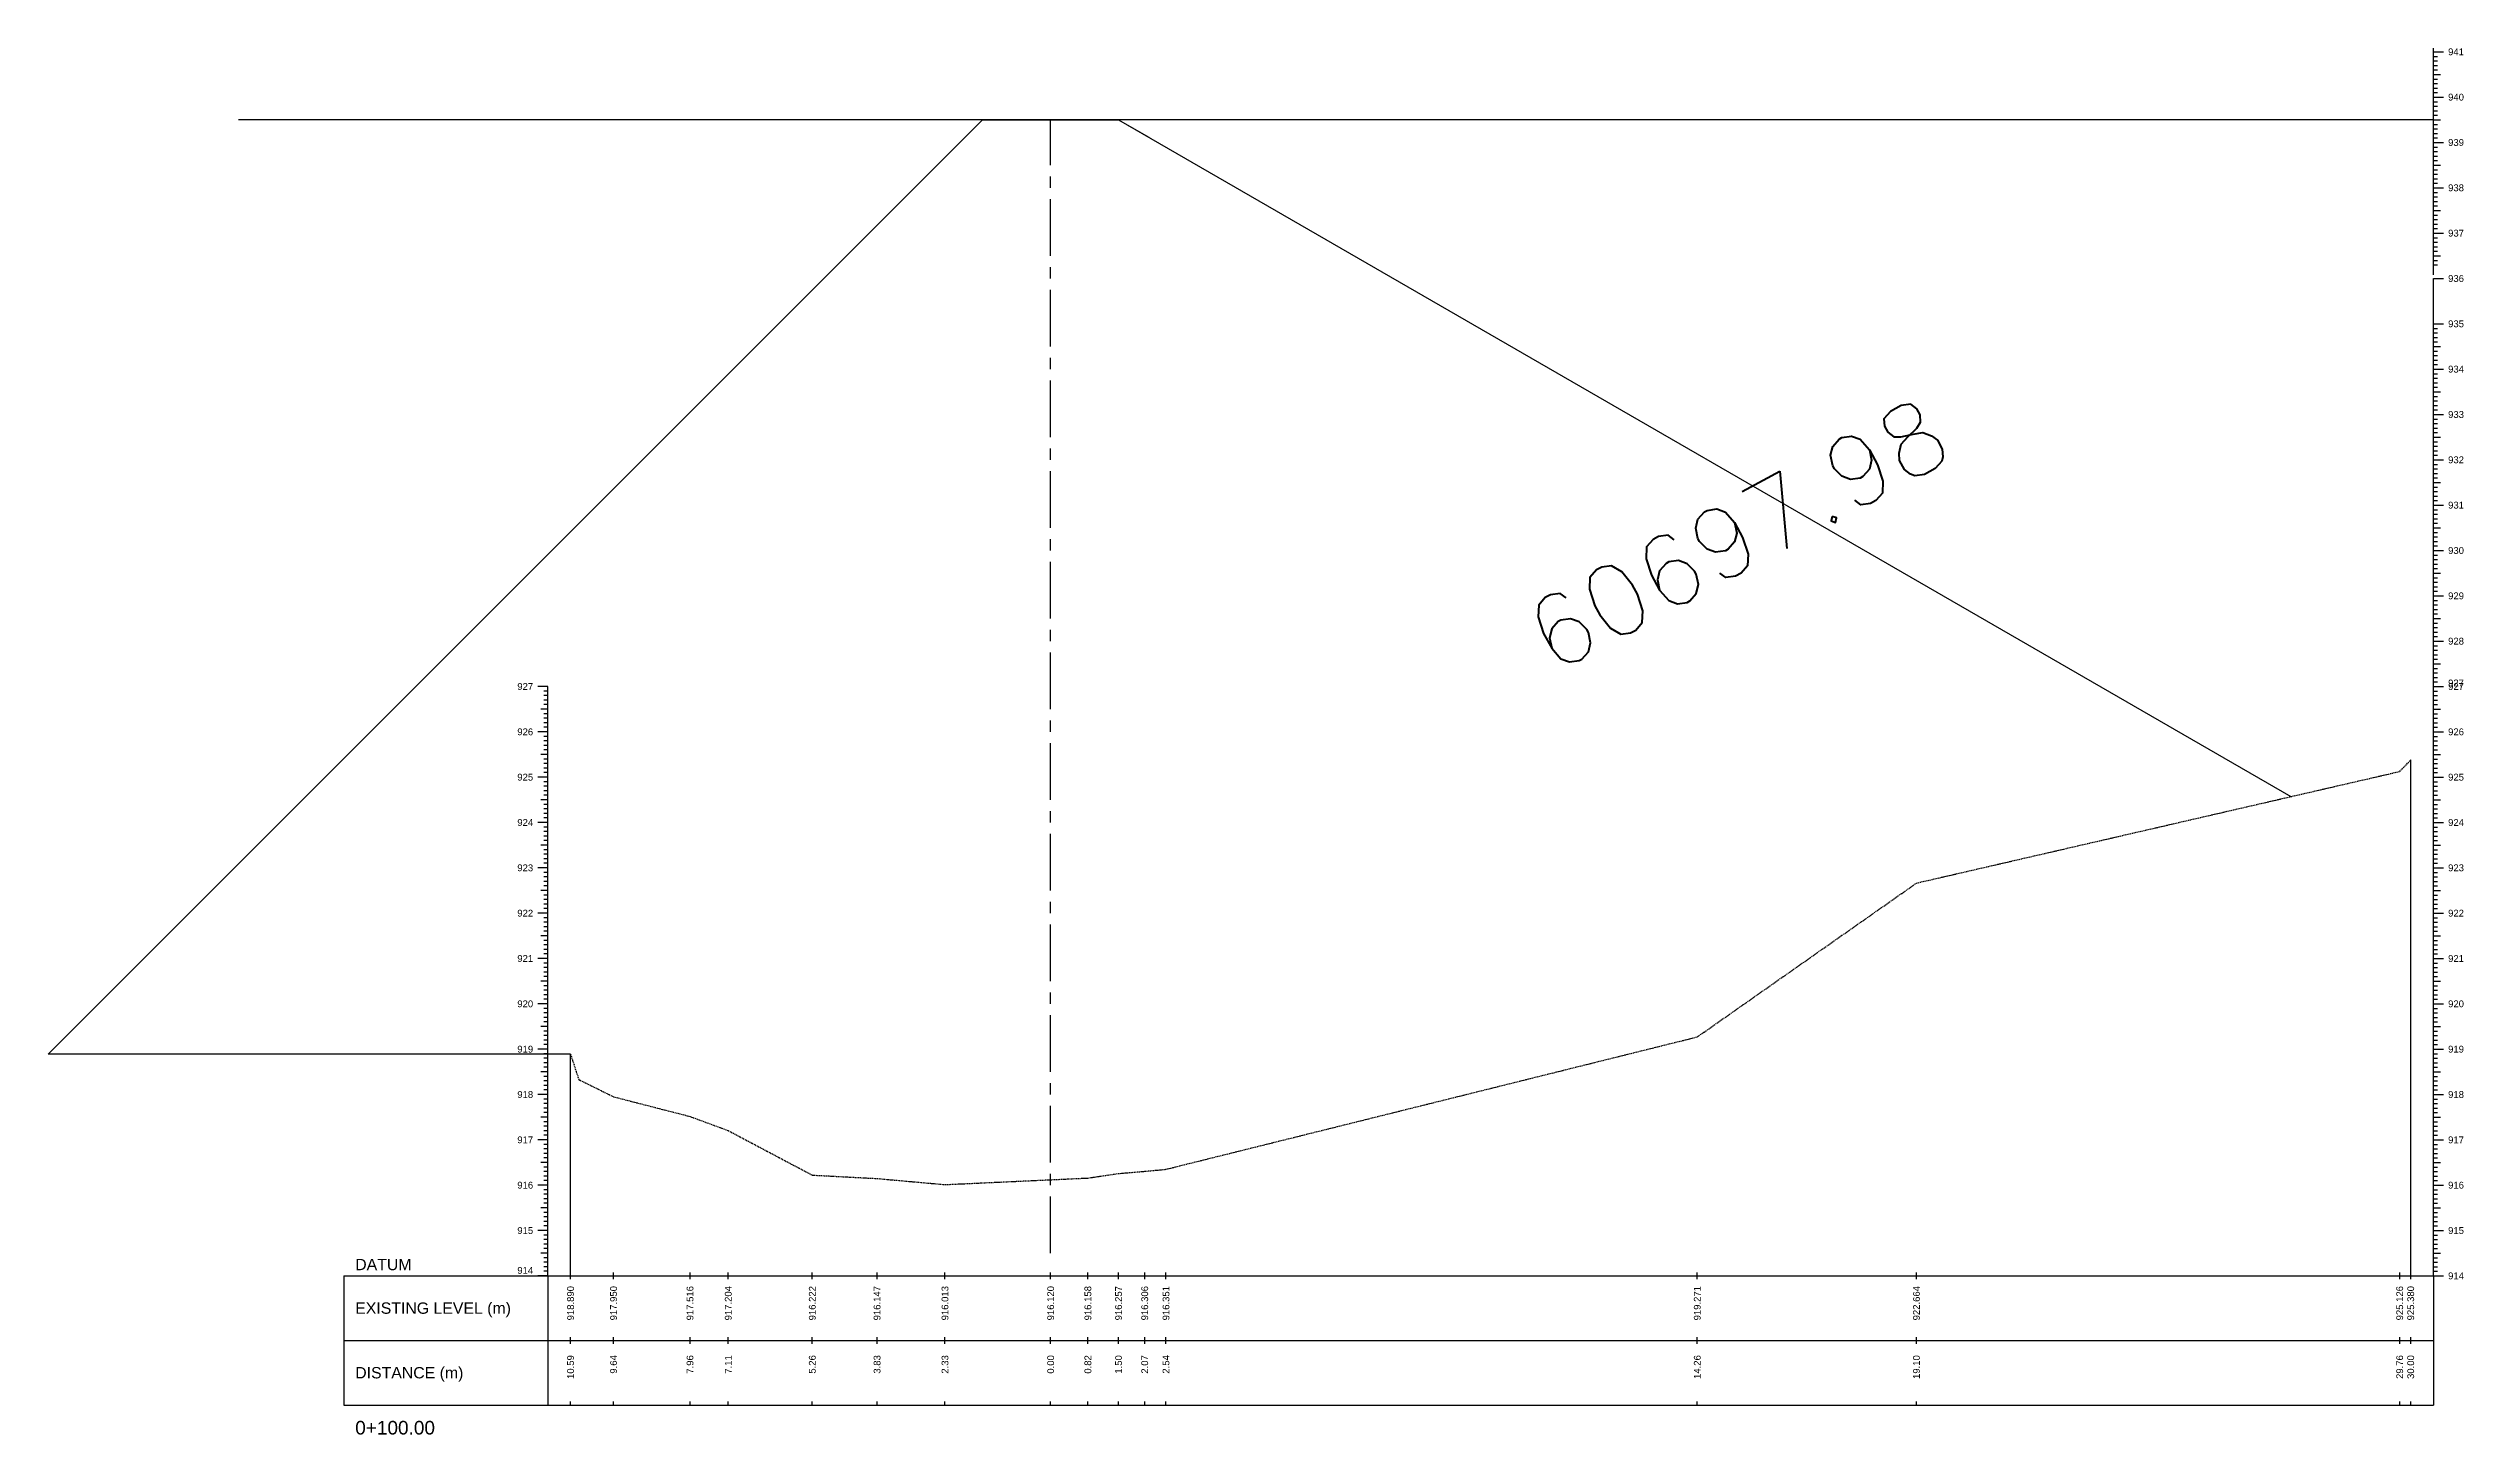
# Model space of a CAD drawing. Header units: millimetres. Extents: x 1849 to 4221, y 1726 to 2718.
# Drawn here: x 3541 to 4074, y 1824 to 2130 of the extents above; entities that cross this region are included whole.
import ezdxf
from ezdxf.enums import TextEntityAlignment as Align

# ---------------------------------------------------------------- set-up
doc = ezdxf.new("R2010")
doc.units = ezdxf.units.MM
doc.linetypes.add('CENTER', pattern=[2, 1.25, -0.25, 0.25, -0.25])
doc.linetypes.add('HIDDEN', pattern=[0.375, 0.25, -0.125])
for name, color, linetype in [('CL', 6, 'CENTER'), ('CS_Drawing', 7, 'Continuous'), ('GL', 3, 'HIDDEN')]:
    doc.layers.add(name, color=color, linetype=linetype)
doc.styles.add('romans', font='romans.shx')
doc.styles.get("Standard").update_dxf_attribs({"font": 'arial.ttf'})

msp = doc.modelspace()

# ---------------------------------------------------------------- linework, layer by layer
for p, q in [((3744.81, 2111.45), (3541.46, 1908.1)), ((3923.72, 2114.2), (3583.42, 2114.2)), ((3747.56, 2114.2), (3656.66, 2023.3)), ((3747.56, 2114.2), (3744.81, 2111.45)), ((3747.56, 2114.2), (3777.56, 2114.2)), ((3777.56, 2114.2), (3784.19, 2110.37)), ((3777.56, 2114.2), (4036.13, 1964.92)), ((4067.56, 2114.2), (3923.72, 2114.2)), ((4067.56, 2069.2), (4067.56, 2079.2)), ((4067.56, 1989.2), (4067.56, 2069.2)), ((3656.66, 1908.1), (3541.46, 1908.1))]:
    msp.add_line(p, q)
at = {"layer": 'CL', "ltscale": 10}
msp.add_line((3762.56, 1864.2), (3762.56, 2114.2), dxfattribs=at)
at = {"layer": 'CS_Drawing'}
for p, q in [((4067.56, 2079.98), (4067.56, 2129.98)), ((4067.56, 2129.2), (4069.81, 2129.2)), ((4067.56, 2129.2), (4069.14, 2129.2)), ((4067.56, 2129.2), (4068.46, 2129.2)), ((4067.56, 2128.2), (4068.46, 2128.2)), ((4067.56, 2127.2), (4068.46, 2127.2)), ((4067.56, 2126.2), (4068.46, 2126.2)), ((4067.56, 2125.2), (4068.46, 2125.2)), ((4067.56, 2124.2), (4069.14, 2124.2)), ((4067.56, 2124.2), (4068.46, 2124.2)), ((4067.56, 2123.2), (4068.46, 2123.2)), ((4067.56, 2122.2), (4068.46, 2122.2)), ((4067.56, 2121.2), (4068.46, 2121.2)), ((4067.56, 2120.2), (4068.46, 2120.2)), ((4067.56, 2119.2), (4069.81, 2119.2)), ((4067.56, 2119.2), (4069.14, 2119.2)), ((4067.56, 2119.2), (4068.46, 2119.2)), ((4067.56, 2118.2), (4068.46, 2118.2)), ((4067.56, 2117.2), (4068.46, 2117.2)), ((4067.56, 2116.2), (4068.46, 2116.2)), ((4067.56, 2115.2), (4068.46, 2115.2)), ((4067.56, 2114.2), (4069.14, 2114.2)), ((4067.56, 2114.2), (4068.46, 2114.2)), ((4067.56, 2113.2), (4068.46, 2113.2)), ((4067.56, 2112.2), (4068.46, 2112.2)), ((4067.56, 2111.2), (4068.46, 2111.2)), ((4067.56, 2110.2), (4068.46, 2110.2)), ((4067.56, 2109.2), (4069.81, 2109.2)), ((4067.56, 2109.2), (4069.14, 2109.2)), ((4067.56, 2109.2), (4068.46, 2109.2)), ((4067.56, 2108.2), (4068.46, 2108.2)), ((4067.56, 2107.2), (4068.46, 2107.2)), ((4067.56, 2106.2), (4068.46, 2106.2)), ((4067.56, 2105.2), (4068.46, 2105.2)), ((4067.56, 2104.2), (4069.14, 2104.2)), ((4067.56, 2104.2), (4068.46, 2104.2)), ((4067.56, 2103.2), (4068.46, 2103.2)), ((4067.56, 2102.2), (4068.46, 2102.2)), ((4067.56, 2101.2), (4068.46, 2101.2)), ((4067.56, 2100.2), (4068.46, 2100.2)), ((4067.56, 2099.2), (4069.81, 2099.2)), ((4067.56, 2099.2), (4069.14, 2099.2)), ((4067.56, 2099.2), (4068.46, 2099.2)), ((4067.56, 2098.2), (4068.46, 2098.2)), ((4067.56, 2097.2), (4068.46, 2097.2)), ((4067.56, 2096.2), (4068.46, 2096.2)), ((4067.56, 2095.2), (4068.46, 2095.2)), ((4067.56, 2094.2), (4069.14, 2094.2)), ((4067.56, 2094.2), (4068.46, 2094.2)), ((4067.56, 2093.2), (4068.46, 2093.2)), ((4067.56, 2092.2), (4068.46, 2092.2)), ((4067.56, 2091.2), (4068.46, 2091.2)), ((4067.56, 2090.2), (4068.46, 2090.2)), ((4067.56, 2089.2), (4069.81, 2089.2)), ((4067.56, 2089.2), (4069.14, 2089.2)), ((4067.56, 2089.2), (4068.46, 2089.2)), ((4067.56, 2088.2), (4068.46, 2088.2)), ((4067.56, 2087.2), (4068.46, 2087.2)), ((4067.56, 2086.2), (4068.46, 2086.2)), ((4067.56, 2085.2), (4068.46, 2085.2)), ((4067.56, 2084.2), (4069.14, 2084.2)), ((4067.56, 2084.2), (4068.46, 2084.2)), ((4067.56, 2083.2), (4068.46, 2083.2)), ((4067.56, 2082.2), (4068.46, 2082.2)), ((4067.56, 2079.2), (4069.81, 2079.2)), ((4067.56, 2069.2), (4069.81, 2069.2)), ((4067.56, 2069.2), (4069.14, 2069.2)), ((4067.56, 2069.2), (4068.46, 2069.2)), ((4067.56, 2068.2), (4068.46, 2068.2)), ((4067.56, 2067.2), (4068.46, 2067.2)), ((4067.56, 2066.2), (4068.46, 2066.2)), ((4067.56, 2065.2), (4068.46, 2065.2)), ((4067.56, 2064.2), (4069.14, 2064.2)), ((4067.56, 2064.2), (4068.46, 2064.2)), ((4067.56, 2063.2), (4068.46, 2063.2)), ((4067.56, 2062.2), (4068.46, 2062.2)), ((4067.56, 2061.2), (4068.46, 2061.2)), ((4067.56, 2060.2), (4068.46, 2060.2)), ((4067.56, 2059.2), (4069.81, 2059.2)), ((4067.56, 2059.2), (4069.14, 2059.2)), ((4067.56, 2059.2), (4068.46, 2059.2)), ((4067.56, 2058.2), (4068.46, 2058.2)), ((4067.56, 2057.2), (4068.46, 2057.2)), ((4067.56, 2056.2), (4068.46, 2056.2)), ((4067.56, 2055.2), (4068.46, 2055.2)), ((4067.56, 2054.2), (4069.14, 2054.2)), ((4067.56, 2054.2), (4068.46, 2054.2)), ((4067.56, 2053.2), (4068.46, 2053.2)), ((4067.56, 2052.2), (4068.46, 2052.2)), ((4067.56, 2051.2), (4068.46, 2051.2)), ((4067.56, 2050.2), (4068.46, 2050.2)), ((4067.56, 2049.2), (4069.81, 2049.2)), ((4067.56, 2049.2), (4069.14, 2049.2)), ((4067.56, 2049.2), (4068.46, 2049.2)), ((4067.56, 2048.2), (4068.46, 2048.2)), ((4067.56, 2047.2), (4068.46, 2047.2)), ((4067.56, 2046.2), (4068.46, 2046.2)), ((4067.56, 2045.2), (4068.46, 2045.2)), ((4067.56, 2044.2), (4069.14, 2044.2)), ((4067.56, 2044.2), (4068.46, 2044.2)), ((4067.56, 2043.2), (4068.46, 2043.2)), ((4067.56, 2042.2), (4068.46, 2042.2)), ((4067.56, 2041.2), (4068.46, 2041.2)), ((4067.56, 2040.2), (4068.46, 2040.2)), ((4067.56, 2039.2), (4069.81, 2039.2)), ((4067.56, 2039.2), (4069.14, 2039.2)), ((4067.56, 2039.2), (4068.46, 2039.2)), ((4067.56, 2038.2), (4068.46, 2038.2)), ((4067.56, 2037.2), (4068.46, 2037.2)), ((4067.56, 2036.2), (4068.46, 2036.2)), ((4067.56, 2035.2), (4068.46, 2035.2)), ((4067.56, 2034.2), (4069.14, 2034.2)), ((4067.56, 2034.2), (4068.46, 2034.2)), ((4067.56, 2033.2), (4068.46, 2033.2)), ((4067.56, 2032.2), (4068.46, 2032.2)), ((4067.56, 2031.2), (4068.46, 2031.2)), ((4067.56, 2030.2), (4068.46, 2030.2)), ((4067.56, 2029.2), (4069.81, 2029.2)), ((4067.56, 2029.2), (4069.14, 2029.2)), ((4067.56, 2029.2), (4068.46, 2029.2)), ((4067.56, 2028.2), (4068.46, 2028.2)), ((4067.56, 2027.2), (4068.46, 2027.2)), ((4067.56, 2026.2), (4068.46, 2026.2)), ((4067.56, 2025.2), (4068.46, 2025.2)), ((4067.56, 2024.2), (4069.14, 2024.2)), ((4067.56, 2024.2), (4068.46, 2024.2)), ((4067.56, 2023.2), (4068.46, 2023.2)), ((4067.56, 2022.2), (4068.46, 2022.2)), ((4067.56, 2021.2), (4068.46, 2021.2)), ((4067.56, 2020.2), (4068.46, 2020.2)), ((4067.56, 2019.2), (4069.81, 2019.2)), ((4067.56, 2019.2), (4069.14, 2019.2)), ((4067.56, 2019.2), (4068.46, 2019.2)), ((4067.56, 2018.2), (4068.46, 2018.2)), ((4067.56, 2017.2), (4068.46, 2017.2)), ((4067.56, 2016.2), (4068.46, 2016.2)), ((4067.56, 2015.2), (4068.46, 2015.2)), ((4067.56, 2014.2), (4069.14, 2014.2)), ((4067.56, 2014.2), (4068.46, 2014.2)), ((4067.56, 2013.2), (4068.46, 2013.2)), ((4067.56, 2012.2), (4068.46, 2012.2)), ((4067.56, 2011.2), (4068.46, 2011.2)), ((4067.56, 2010.2), (4068.46, 2010.2)), ((4067.56, 2009.2), (4069.81, 2009.2)), ((4067.56, 2009.2), (4069.14, 2009.2)), ((4067.56, 2009.2), (4068.46, 2009.2)), ((4067.56, 2008.2), (4068.46, 2008.2)), ((4067.56, 2007.2), (4068.46, 2007.2)), ((4067.56, 2006.2), (4068.46, 2006.2)), ((4067.56, 2005.2), (4068.46, 2005.2)), ((4067.56, 2004.2), (4069.14, 2004.2)), ((4067.56, 2004.2), (4068.46, 2004.2)), ((4067.56, 2003.2), (4068.46, 2003.2)), ((4067.56, 2002.2), (4068.46, 2002.2)), ((4067.56, 2001.2), (4068.46, 2001.2)), ((4067.56, 2000.2), (4068.46, 2000.2)), ((4067.56, 1999.2), (4069.81, 1999.2)), ((4067.56, 1999.2), (4069.14, 1999.2)), ((4067.56, 1999.2), (4068.46, 1999.2)), ((4067.56, 1998.2), (4068.46, 1998.2)), ((4067.56, 1997.2), (4068.46, 1997.2)), ((4067.56, 1996.2), (4068.46, 1996.2)), ((4067.56, 1995.2), (4068.46, 1995.2)), ((4067.56, 1994.2), (4069.14, 1994.2)), ((4067.56, 1994.2), (4068.46, 1994.2)), ((4067.56, 1993.2), (4068.46, 1993.2)), ((3651.66, 1989.2), (3649.41, 1989.2)), ((3651.66, 1989.2), (3650.09, 1989.2)), ((3651.66, 1989.2), (3650.76, 1989.2)), ((3651.66, 1988.2), (3650.76, 1988.2)), ((3651.66, 1859.2), (3651.66, 1989.2)), ((4067.56, 1992.2), (4068.46, 1992.2)), ((4067.56, 1991.2), (4068.46, 1991.2)), ((4067.56, 1990.2), (4068.46, 1990.2)), ((4067.56, 1989.2), (4069.81, 1989.2)), ((4067.56, 1989.2), (4069.14, 1989.2)), ((4067.56, 1989.2), (4068.46, 1989.2)), ((4067.56, 1859.2), (4067.56, 1989.2)), ((4067.56, 1989.2), (4069.81, 1989.2)), ((4067.56, 1989.2), (4069.14, 1989.2)), ((4067.56, 1989.2), (4068.46, 1989.2)), ((4067.56, 1988.2), (4068.46, 1988.2)), ((3651.66, 1984.2), (3650.09, 1984.2)), ((3651.66, 1987.2), (3650.76, 1987.2)), ((3651.66, 1986.2), (3650.76, 1986.2)), ((3651.66, 1985.2), (3650.76, 1985.2)), ((3651.66, 1984.2), (3650.76, 1984.2)), ((3651.66, 1983.2), (3650.76, 1983.2)), ((3651.66, 1982.2), (3650.76, 1982.2)), ((4067.56, 1987.2), (4068.46, 1987.2)), ((4067.56, 1986.2), (4068.46, 1986.2)), ((4067.56, 1985.2), (4068.46, 1985.2)), ((4067.56, 1984.2), (4069.14, 1984.2)), ((4067.56, 1984.2), (4068.46, 1984.2)), ((4067.56, 1983.2), (4068.46, 1983.2)), ((4067.56, 1982.2), (4068.46, 1982.2)), ((3651.66, 1979.2), (3649.41, 1979.2)), ((3651.66, 1979.2), (3650.09, 1979.2)), ((3651.66, 1981.2), (3650.76, 1981.2)), ((3651.66, 1980.2), (3650.76, 1980.2)), ((3651.66, 1979.2), (3650.76, 1979.2)), ((3651.66, 1978.2), (3650.76, 1978.2)), ((3651.66, 1977.2), (3650.76, 1977.2)), ((4067.56, 1981.2), (4068.46, 1981.2)), ((4067.56, 1980.2), (4068.46, 1980.2)), ((4067.56, 1979.2), (4069.81, 1979.2)), ((4067.56, 1979.2), (4069.14, 1979.2)), ((4067.56, 1979.2), (4068.46, 1979.2)), ((4067.56, 1978.2), (4068.46, 1978.2)), ((4067.56, 1977.2), (4068.46, 1977.2)), ((3651.66, 1974.2), (3650.09, 1974.2)), ((3651.66, 1976.2), (3650.76, 1976.2)), ((3651.66, 1975.2), (3650.76, 1975.2)), ((3651.66, 1974.2), (3650.76, 1974.2)), ((3651.66, 1973.2), (3650.76, 1973.2)), ((3651.66, 1972.2), (3650.76, 1972.2)), ((4062.56, 1859.2), (4062.56, 1973)), ((4067.56, 1976.2), (4068.46, 1976.2)), ((4067.56, 1975.2), (4068.46, 1975.2)), ((4067.56, 1974.2), (4069.14, 1974.2)), ((4067.56, 1974.2), (4068.46, 1974.2)), ((4067.56, 1973.2), (4068.46, 1973.2)), ((4067.56, 1972.2), (4068.46, 1972.2)), ((3651.66, 1969.2), (3649.41, 1969.2)), ((3651.66, 1969.2), (3650.09, 1969.2)), ((3651.66, 1971.2), (3650.76, 1971.2)), ((3651.66, 1970.2), (3650.76, 1970.2)), ((3651.66, 1969.2), (3650.76, 1969.2)), ((3651.66, 1968.2), (3650.76, 1968.2)), ((3651.66, 1967.2), (3650.76, 1967.2)), ((3651.66, 1966.2), (3650.76, 1966.2)), ((4067.56, 1971.2), (4068.46, 1971.2)), ((4067.56, 1970.2), (4068.46, 1970.2)), ((4067.56, 1969.2), (4069.81, 1969.2)), ((4067.56, 1969.2), (4069.14, 1969.2)), ((4067.56, 1969.2), (4068.46, 1969.2)), ((4067.56, 1968.2), (4068.46, 1968.2)), ((4067.56, 1967.2), (4068.46, 1967.2)), ((4067.56, 1966.2), (4068.46, 1966.2)), ((3651.66, 1964.2), (3650.09, 1964.2)), ((3651.66, 1965.2), (3650.76, 1965.2)), ((3651.66, 1964.2), (3650.76, 1964.2)), ((3651.66, 1963.2), (3650.76, 1963.2)), ((3651.66, 1962.2), (3650.76, 1962.2)), ((3651.66, 1961.2), (3650.76, 1961.2)), ((4067.56, 1965.2), (4068.46, 1965.2)), ((4067.56, 1964.2), (4069.14, 1964.2)), ((4067.56, 1964.2), (4068.46, 1964.2)), ((4067.56, 1963.2), (4068.46, 1963.2)), ((4067.56, 1962.2), (4068.46, 1962.2)), ((4067.56, 1961.2), (4068.46, 1961.2)), ((3651.66, 1959.2), (3649.41, 1959.2)), ((3651.66, 1959.2), (3650.09, 1959.2)), ((3651.66, 1960.2), (3650.76, 1960.2)), ((3651.66, 1959.2), (3650.76, 1959.2)), ((3651.66, 1958.2), (3650.76, 1958.2)), ((3651.66, 1957.2), (3650.76, 1957.2)), ((3651.66, 1956.2), (3650.76, 1956.2)), ((4067.56, 1960.2), (4068.46, 1960.2)), ((4067.56, 1959.2), (4069.81, 1959.2)), ((4067.56, 1959.2), (4069.14, 1959.2)), ((4067.56, 1959.2), (4068.46, 1959.2)), ((4067.56, 1958.2), (4068.46, 1958.2)), ((4067.56, 1957.2), (4068.46, 1957.2)), ((4067.56, 1956.2), (4068.46, 1956.2)), ((3651.66, 1954.2), (3650.09, 1954.2)), ((3651.66, 1955.2), (3650.76, 1955.2)), ((3651.66, 1954.2), (3650.76, 1954.2)), ((3651.66, 1953.2), (3650.76, 1953.2)), ((3651.66, 1952.2), (3650.76, 1952.2)), ((3651.66, 1951.2), (3650.76, 1951.2)), ((3651.66, 1950.2), (3650.76, 1950.2)), ((4067.56, 1955.2), (4068.46, 1955.2)), ((4067.56, 1954.2), (4069.14, 1954.2)), ((4067.56, 1954.2), (4068.46, 1954.2)), ((4067.56, 1953.2), (4068.46, 1953.2)), ((4067.56, 1952.2), (4068.46, 1952.2)), ((4067.56, 1951.2), (4068.46, 1951.2)), ((4067.56, 1950.2), (4068.46, 1950.2)), ((3651.66, 1949.2), (3649.41, 1949.2)), ((3651.66, 1949.2), (3650.09, 1949.2)), ((3651.66, 1949.2), (3650.76, 1949.2)), ((3651.66, 1948.2), (3650.76, 1948.2)), ((3651.66, 1947.2), (3650.76, 1947.2)), ((3651.66, 1946.2), (3650.76, 1946.2)), ((3651.66, 1945.2), (3650.76, 1945.2)), ((4067.56, 1949.2), (4069.81, 1949.2)), ((4067.56, 1949.2), (4069.14, 1949.2)), ((4067.56, 1949.2), (4068.46, 1949.2)), ((4067.56, 1948.2), (4068.46, 1948.2)), ((4067.56, 1947.2), (4068.46, 1947.2)), ((4067.56, 1946.2), (4068.46, 1946.2)), ((4067.56, 1945.2), (4068.46, 1945.2)), ((3651.66, 1944.2), (3650.09, 1944.2)), ((3651.66, 1944.2), (3650.76, 1944.2)), ((3651.66, 1943.2), (3650.76, 1943.2)), ((3651.66, 1942.2), (3650.76, 1942.2)), ((3651.66, 1941.2), (3650.76, 1941.2)), ((3651.66, 1940.2), (3650.76, 1940.2)), ((4067.56, 1944.2), (4069.14, 1944.2)), ((4067.56, 1944.2), (4068.46, 1944.2)), ((4067.56, 1943.2), (4068.46, 1943.2)), ((4067.56, 1942.2), (4068.46, 1942.2)), ((4067.56, 1941.2), (4068.46, 1941.2)), ((4067.56, 1940.2), (4068.46, 1940.2)), ((3651.66, 1939.2), (3649.41, 1939.2)), ((3651.66, 1939.2), (3650.09, 1939.2)), ((3651.66, 1934.2), (3650.09, 1934.2)), ((3651.66, 1939.2), (3650.76, 1939.2)), ((3651.66, 1938.2), (3650.76, 1938.2)), ((3651.66, 1937.2), (3650.76, 1937.2)), ((3651.66, 1936.2), (3650.76, 1936.2)), ((3651.66, 1935.2), (3650.76, 1935.2)), ((3651.66, 1934.2), (3650.76, 1934.2)), ((4067.56, 1939.2), (4069.81, 1939.2)), ((4067.56, 1939.2), (4069.14, 1939.2)), ((4067.56, 1939.2), (4068.46, 1939.2)), ((4067.56, 1938.2), (4068.46, 1938.2)), ((4067.56, 1937.2), (4068.46, 1937.2)), ((4067.56, 1936.2), (4068.46, 1936.2)), ((4067.56, 1935.2), (4068.46, 1935.2)), ((4067.56, 1934.2), (4069.14, 1934.2)), ((4067.56, 1934.2), (4068.46, 1934.2)), ((3651.66, 1929.2), (3649.41, 1929.2)), ((3651.66, 1929.2), (3650.09, 1929.2)), ((3651.66, 1933.2), (3650.76, 1933.2)), ((3651.66, 1932.2), (3650.76, 1932.2)), ((3651.66, 1931.2), (3650.76, 1931.2)), ((3651.66, 1930.2), (3650.76, 1930.2)), ((3651.66, 1929.2), (3650.76, 1929.2)), ((4067.56, 1933.2), (4068.46, 1933.2)), ((4067.56, 1932.2), (4068.46, 1932.2)), ((4067.56, 1931.2), (4068.46, 1931.2)), ((4067.56, 1930.2), (4068.46, 1930.2)), ((4067.56, 1929.2), (4069.81, 1929.2)), ((4067.56, 1929.2), (4069.14, 1929.2)), ((4067.56, 1929.2), (4068.46, 1929.2)), ((3651.66, 1924.2), (3650.09, 1924.2)), ((3651.66, 1928.2), (3650.76, 1928.2)), ((3651.66, 1927.2), (3650.76, 1927.2)), ((3651.66, 1926.2), (3650.76, 1926.2)), ((3651.66, 1925.2), (3650.76, 1925.2)), ((3651.66, 1924.2), (3650.76, 1924.2)), ((4067.56, 1928.2), (4068.46, 1928.2)), ((4067.56, 1927.2), (4068.46, 1927.2)), ((4067.56, 1926.2), (4068.46, 1926.2)), ((4067.56, 1925.2), (4068.46, 1925.2)), ((4067.56, 1924.2), (4069.14, 1924.2)), ((4067.56, 1924.2), (4068.46, 1924.2)), ((3651.66, 1919.2), (3649.41, 1919.2)), ((3651.66, 1919.2), (3650.09, 1919.2)), ((3651.66, 1923.2), (3650.76, 1923.2)), ((3651.66, 1922.2), (3650.76, 1922.2)), ((3651.66, 1921.2), (3650.76, 1921.2)), ((3651.66, 1920.2), (3650.76, 1920.2)), ((3651.66, 1919.2), (3650.76, 1919.2)), ((3651.66, 1918.2), (3650.76, 1918.2)), ((4067.56, 1923.2), (4068.46, 1923.2)), ((4067.56, 1922.2), (4068.46, 1922.2)), ((4067.56, 1921.2), (4068.46, 1921.2)), ((4067.56, 1920.2), (4068.46, 1920.2)), ((4067.56, 1919.2), (4069.81, 1919.2)), ((4067.56, 1919.2), (4069.14, 1919.2)), ((4067.56, 1919.2), (4068.46, 1919.2)), ((4067.56, 1918.2), (4068.46, 1918.2)), ((3651.66, 1914.2), (3650.09, 1914.2)), ((3651.66, 1917.2), (3650.76, 1917.2)), ((3651.66, 1916.2), (3650.76, 1916.2)), ((3651.66, 1915.2), (3650.76, 1915.2)), ((3651.66, 1914.2), (3650.76, 1914.2)), ((3651.66, 1913.2), (3650.76, 1913.2)), ((4067.56, 1917.2), (4068.46, 1917.2)), ((4067.56, 1916.2), (4068.46, 1916.2)), ((4067.56, 1915.2), (4068.46, 1915.2)), ((4067.56, 1914.2), (4069.14, 1914.2)), ((4067.56, 1914.2), (4068.46, 1914.2)), ((4067.56, 1913.2), (4068.46, 1913.2)), ((3651.66, 1909.2), (3649.41, 1909.2)), ((3651.66, 1909.2), (3650.09, 1909.2)), ((3651.66, 1912.2), (3650.76, 1912.2)), ((3651.66, 1911.2), (3650.76, 1911.2)), ((3651.66, 1910.2), (3650.76, 1910.2)), ((3651.66, 1909.2), (3650.76, 1909.2)), ((3651.66, 1908.2), (3650.76, 1908.2)), ((3656.66, 1859.2), (3656.66, 1908.1)), ((4067.56, 1912.2), (4068.46, 1912.2)), ((4067.56, 1911.2), (4068.46, 1911.2)), ((4067.56, 1910.2), (4068.46, 1910.2)), ((4067.56, 1909.2), (4069.81, 1909.2)), ((4067.56, 1909.2), (4069.14, 1909.2)), ((4067.56, 1909.2), (4068.46, 1909.2)), ((4067.56, 1908.2), (4068.46, 1908.2)), ((3651.66, 1904.2), (3650.09, 1904.2)), ((3651.66, 1907.2), (3650.76, 1907.2)), ((3651.66, 1906.2), (3650.76, 1906.2)), ((3651.66, 1905.2), (3650.76, 1905.2)), ((3651.66, 1904.2), (3650.76, 1904.2)), ((3651.66, 1903.2), (3650.76, 1903.2)), ((3651.66, 1902.2), (3650.76, 1902.2)), ((4067.56, 1907.2), (4068.46, 1907.2)), ((4067.56, 1906.2), (4068.46, 1906.2)), ((4067.56, 1905.2), (4068.46, 1905.2)), ((4067.56, 1904.2), (4069.14, 1904.2)), ((4067.56, 1904.2), (4068.46, 1904.2)), ((4067.56, 1903.2), (4068.46, 1903.2)), ((4067.56, 1902.2), (4068.46, 1902.2)), ((3651.66, 1899.2), (3649.41, 1899.2)), ((3651.66, 1899.2), (3650.09, 1899.2)), ((3651.66, 1901.2), (3650.76, 1901.2)), ((3651.66, 1900.2), (3650.76, 1900.2)), ((3651.66, 1899.2), (3650.76, 1899.2)), ((3651.66, 1898.2), (3650.76, 1898.2)), ((3651.66, 1897.2), (3650.76, 1897.2)), ((4067.56, 1901.2), (4068.46, 1901.2)), ((4067.56, 1900.2), (4068.46, 1900.2)), ((4067.56, 1899.2), (4069.81, 1899.2)), ((4067.56, 1899.2), (4069.14, 1899.2)), ((4067.56, 1899.2), (4068.46, 1899.2)), ((4067.56, 1898.2), (4068.46, 1898.2)), ((4067.56, 1897.2), (4068.46, 1897.2)), ((3651.66, 1894.2), (3650.09, 1894.2)), ((3651.66, 1896.2), (3650.76, 1896.2)), ((3651.66, 1895.2), (3650.76, 1895.2)), ((3651.66, 1894.2), (3650.76, 1894.2)), ((3651.66, 1893.2), (3650.76, 1893.2)), ((3651.66, 1892.2), (3650.76, 1892.2)), ((4067.56, 1896.2), (4068.46, 1896.2)), ((4067.56, 1895.2), (4068.46, 1895.2)), ((4067.56, 1894.2), (4069.14, 1894.2)), ((4067.56, 1894.2), (4068.46, 1894.2)), ((4067.56, 1893.2), (4068.46, 1893.2)), ((4067.56, 1892.2), (4068.46, 1892.2)), ((3651.66, 1889.2), (3649.41, 1889.2)), ((3651.66, 1889.2), (3650.09, 1889.2)), ((3651.66, 1891.2), (3650.76, 1891.2)), ((3651.66, 1890.2), (3650.76, 1890.2)), ((3651.66, 1889.2), (3650.76, 1889.2)), ((3651.66, 1888.2), (3650.76, 1888.2)), ((3651.66, 1887.2), (3650.76, 1887.2)), ((3651.66, 1886.2), (3650.76, 1886.2)), ((4067.56, 1891.2), (4068.46, 1891.2)), ((4067.56, 1890.2), (4068.46, 1890.2)), ((4067.56, 1889.2), (4069.81, 1889.2)), ((4067.56, 1889.2), (4069.14, 1889.2)), ((4067.56, 1889.2), (4068.46, 1889.2)), ((4067.56, 1888.2), (4068.46, 1888.2)), ((4067.56, 1887.2), (4068.46, 1887.2)), ((4067.56, 1886.2), (4068.46, 1886.2)), ((3651.66, 1884.2), (3650.09, 1884.2)), ((3651.66, 1885.2), (3650.76, 1885.2)), ((3651.66, 1884.2), (3650.76, 1884.2)), ((3651.66, 1883.2), (3650.76, 1883.2)), ((3651.66, 1882.2), (3650.76, 1882.2)), ((3651.66, 1881.2), (3650.76, 1881.2)), ((4067.56, 1885.2), (4068.46, 1885.2)), ((4067.56, 1884.2), (4069.14, 1884.2)), ((4067.56, 1884.2), (4068.46, 1884.2)), ((4067.56, 1883.2), (4068.46, 1883.2)), ((4067.56, 1882.2), (4068.46, 1882.2)), ((4067.56, 1881.2), (4068.46, 1881.2)), ((3651.66, 1879.2), (3649.41, 1879.2)), ((3651.66, 1879.2), (3650.09, 1879.2)), ((3651.66, 1880.2), (3650.76, 1880.2)), ((3651.66, 1879.2), (3650.76, 1879.2)), ((3651.66, 1878.2), (3650.76, 1878.2)), ((3651.66, 1877.2), (3650.76, 1877.2)), ((3651.66, 1876.2), (3650.76, 1876.2)), ((4067.56, 1880.2), (4068.46, 1880.2)), ((4067.56, 1879.2), (4069.81, 1879.2)), ((4067.56, 1879.2), (4069.14, 1879.2)), ((4067.56, 1879.2), (4068.46, 1879.2)), ((4067.56, 1878.2), (4068.46, 1878.2)), ((4067.56, 1877.2), (4068.46, 1877.2)), ((4067.56, 1876.2), (4068.46, 1876.2)), ((3651.66, 1874.2), (3650.09, 1874.2)), ((3651.66, 1875.2), (3650.76, 1875.2)), ((3651.66, 1874.2), (3650.76, 1874.2)), ((3651.66, 1873.2), (3650.76, 1873.2)), ((3651.66, 1872.2), (3650.76, 1872.2)), ((3651.66, 1871.2), (3650.76, 1871.2)), ((3651.66, 1870.2), (3650.76, 1870.2)), ((4067.56, 1875.2), (4068.46, 1875.2)), ((4067.56, 1874.2), (4069.14, 1874.2)), ((4067.56, 1874.2), (4068.46, 1874.2)), ((4067.56, 1873.2), (4068.46, 1873.2)), ((4067.56, 1872.2), (4068.46, 1872.2)), ((4067.56, 1871.2), (4068.46, 1871.2)), ((4067.56, 1870.2), (4068.46, 1870.2)), ((3651.66, 1869.2), (3649.41, 1869.2)), ((3651.66, 1869.2), (3650.09, 1869.2)), ((3651.66, 1869.2), (3650.76, 1869.2)), ((3651.66, 1868.2), (3650.76, 1868.2)), ((3651.66, 1867.2), (3650.76, 1867.2)), ((3651.66, 1866.2), (3650.76, 1866.2)), ((3651.66, 1865.2), (3650.76, 1865.2)), ((4067.56, 1869.2), (4069.81, 1869.2)), ((4067.56, 1869.2), (4069.14, 1869.2)), ((4067.56, 1869.2), (4068.46, 1869.2)), ((4067.56, 1868.2), (4068.46, 1868.2)), ((4067.56, 1867.2), (4068.46, 1867.2)), ((4067.56, 1866.2), (4068.46, 1866.2)), ((4067.56, 1865.2), (4068.46, 1865.2)), ((3651.66, 1864.2), (3650.09, 1864.2)), ((3651.66, 1864.2), (3650.76, 1864.2)), ((3651.66, 1863.2), (3650.76, 1863.2)), ((3651.66, 1862.2), (3650.76, 1862.2)), ((3651.66, 1861.2), (3650.76, 1861.2)), ((3651.66, 1860.2), (3650.76, 1860.2)), ((3656.66, 1858.45), (3656.66, 1859.95)), ((3666.14, 1858.45), (3666.14, 1859.95)), ((3683.01, 1858.45), (3683.01, 1859.95)), ((3691.44, 1858.45), (3691.44, 1859.95)), ((3709.98, 1858.45), (3709.98, 1859.95)), ((3724.27, 1858.45), (3724.27, 1859.95)), ((3739.25, 1858.45), (3739.25, 1859.95)), ((3762.56, 1858.45), (3762.56, 1859.95)), ((3770.77, 1858.45), (3770.77, 1859.95)), ((3777.53, 1858.45), (3777.53, 1859.95)), ((3783.31, 1858.45), (3783.31, 1859.95)), ((3788, 1858.45), (3788, 1859.95)), ((3905.19, 1858.45), (3905.19, 1859.95)), ((3953.54, 1858.45), (3953.54, 1859.95)), ((4060.13, 1858.45), (4060.13, 1859.95)), ((4062.56, 1858.45), (4062.56, 1859.95)), ((4067.56, 1864.2), (4069.14, 1864.2)), ((4067.56, 1864.2), (4068.46, 1864.2)), ((4067.56, 1863.2), (4068.46, 1863.2)), ((4067.56, 1862.2), (4068.46, 1862.2)), ((4067.56, 1861.2), (4068.46, 1861.2)), ((4067.56, 1860.2), (4068.46, 1860.2)), ((3606.66, 1859.2), (3651.66, 1859.2)), ((3606.66, 1859.2), (3606.66, 1830.7)), ((3651.66, 1859.2), (3649.41, 1859.2)), ((3651.66, 1859.2), (3650.09, 1859.2)), ((3651.66, 1859.2), (3650.76, 1859.2)), ((3651.66, 1859.2), (4067.56, 1859.2)), ((3651.66, 1859.2), (3651.66, 1830.7)), ((4067.56, 1859.2), (4069.81, 1859.2)), ((4067.56, 1859.2), (4069.14, 1859.2)), ((4067.56, 1859.2), (4068.46, 1859.2)), ((4067.56, 1859.2), (4067.56, 1830.7)), ((3606.66, 1844.95), (3651.66, 1844.95)), ((3651.66, 1844.95), (4067.56, 1844.95)), ((3651.66, 1844.95), (4067.56, 1844.95)), ((3656.66, 1844.2), (3656.66, 1845.7)), ((3666.14, 1844.2), (3666.14, 1845.7)), ((3683.01, 1844.2), (3683.01, 1845.7)), ((3691.44, 1844.2), (3691.44, 1845.7)), ((3709.98, 1844.2), (3709.98, 1845.7)), ((3724.27, 1844.2), (3724.27, 1845.7)), ((3739.25, 1844.2), (3739.25, 1845.7)), ((3762.56, 1844.2), (3762.56, 1845.7)), ((3770.77, 1844.2), (3770.77, 1845.7)), ((3777.53, 1844.2), (3777.53, 1845.7)), ((3783.31, 1844.2), (3783.31, 1845.7)), ((3788, 1844.2), (3788, 1845.7)), ((3905.19, 1844.2), (3905.19, 1845.7)), ((3953.54, 1844.2), (3953.54, 1845.7)), ((4060.13, 1844.2), (4060.13, 1845.7)), ((4062.56, 1844.2), (4062.56, 1845.7)), ((3606.66, 1830.7), (3651.66, 1830.7)), ((3651.66, 1830.7), (4067.56, 1830.7)), ((3656.66, 1830.7), (3656.66, 1831.45)), ((3666.14, 1830.7), (3666.14, 1831.45)), ((3683.01, 1830.7), (3683.01, 1831.45)), ((3691.44, 1830.7), (3691.44, 1831.45)), ((3709.98, 1830.7), (3709.98, 1831.45)), ((3724.27, 1830.7), (3724.27, 1831.45)), ((3739.25, 1830.7), (3739.25, 1831.45)), ((3762.56, 1830.7), (3762.56, 1831.45)), ((3770.77, 1830.7), (3770.77, 1831.45)), ((3777.53, 1830.7), (3777.53, 1831.45)), ((3783.31, 1830.7), (3783.31, 1831.45)), ((3788, 1830.7), (3788, 1831.45)), ((3905.19, 1830.7), (3905.19, 1831.45)), ((3953.54, 1830.7), (3953.54, 1831.45)), ((4060.13, 1830.7), (4060.13, 1831.45)), ((4062.56, 1830.7), (4062.56, 1831.45))]:
    msp.add_line(p, q, dxfattribs=at)
at = {"layer": 'GL'}
msp.add_lwpolyline([(3656.66, 1908.1), (3658.46, 1902.51), (3666.14, 1898.7), (3683.01, 1894.36), (3691.44, 1891.24), (3709.98, 1881.42), (3724.27, 1880.67), (3739.25, 1879.33), (3762.56, 1880.4), (3770.77, 1880.78), (3777.53, 1881.77), (3783.31, 1882.26), (3788, 1882.71), (3905.19, 1911.91), (3953.54, 1945.84), (4060.13, 1970.46), (4062.56, 1973)], dxfattribs=at)

# ---------------------------------------------------------------- texts
at = {"style": 'romans'}
msp.add_text('60697.98', height=15.773, rotation=28.3437, dxfattribs=at).set_placement((3873.19, 1991.71))
at = {"layer": 'CS_Drawing'}
for s, height, p in [('941', 1.5, (4070.81, 2129.2)), ('940', 1.5, (4070.81, 2119.2)), ('939', 1.5, (4070.81, 2109.2)), ('938', 1.5, (4070.81, 2099.2)), ('937', 1.5, (4070.81, 2089.2)), ('936', 1.5, (4070.81, 2079.2)), ('936', 1.5, (4070.81, 2079.2)), ('935', 1.5, (4070.81, 2069.2)), ('934', 1.5, (4070.81, 2059.2)), ('933', 1.5, (4070.81, 2049.2)), ('932', 1.5, (4070.81, 2039.2)), ('931', 1.5, (4070.81, 2029.2)), ('930', 1.5, (4070.81, 2019.2)), ('929', 1.5, (4070.81, 2009.2)), ('928', 1.5, (4070.81, 1999.2)), ('927', 1.5, (4070.81, 1989.98)), ('927', 1.5, (4070.81, 1989.2)), ('926', 1.5, (4070.81, 1979.2)), ('925', 1.5, (4070.81, 1969.2)), ('924', 1.5, (4070.81, 1959.2)), ('923', 1.5, (4070.81, 1949.2)), ('922', 1.5, (4070.81, 1939.2)), ('921', 1.5, (4070.81, 1929.2)), ('920', 1.5, (4070.81, 1919.2)), ('919', 1.5, (4070.81, 1909.2)), ('918', 1.5, (4070.81, 1899.2)), ('917', 1.5, (4070.81, 1889.2)), ('916', 1.5, (4070.81, 1879.2)), ('915', 1.5, (4070.81, 1869.2)), ('DATUM', 2.5, (3609.16, 1861.7)), ('914', 1.5, (4070.81, 1859.2)), ('914', 1.5, (4070.81, 1859.2)), ('EXISTING LEVEL (m)', 2.5, (3609.16, 1852.08)), ('DISTANCE (m)', 2.5, (3609.16, 1837.83)), ('0+100.00', 3, (3609.16, 1825.7))]:
    msp.add_text(s, height=height, dxfattribs=at).set_placement(p, align=Align.MIDDLE_LEFT)
for s, p in [('927', (3648.41, 1989.2)), ('926', (3648.41, 1979.2)), ('925', (3648.41, 1969.2)), ('924', (3648.41, 1959.2)), ('923', (3648.41, 1949.2)), ('922', (3648.41, 1939.2)), ('921', (3648.41, 1929.2)), ('920', (3648.41, 1919.2)), ('919', (3648.41, 1909.2)), ('918', (3648.41, 1899.2)), ('917', (3648.41, 1889.2)), ('916', (3648.41, 1879.2)), ('915', (3648.41, 1869.2))]:
    msp.add_text(s, height=1.5, dxfattribs=at).set_placement(p, align=Align.MIDDLE_RIGHT)
msp.add_text('914', height=1.5, dxfattribs=at).set_placement((3648.41, 1859.65), align=Align.RIGHT)
for s, p in [('918.890', (3656.66, 1856.95)), ('917.950', (3666.14, 1856.95)), ('917.516', (3683.01, 1856.95)), ('917.204', (3691.44, 1856.95)), ('916.222', (3709.98, 1856.95)), ('916.147', (3724.27, 1856.95)), ('916.013', (3739.25, 1856.95)), ('916.120', (3762.56, 1856.95)), ('916.158', (3770.77, 1856.95)), ('916.257', (3777.53, 1856.95)), ('916.306', (3783.31, 1856.95)), ('916.351', (3788, 1856.95)), ('919.271', (3905.19, 1856.95)), ('922.664', (3953.54, 1856.95)), ('925.126', (4060.13, 1856.95)), ('925.380', (4062.56, 1856.95)), ('10.59', (3656.66, 1841.7)), ('9.64', (3666.14, 1841.7)), ('7.96', (3683.01, 1841.7)), ('7.11', (3691.44, 1841.7)), ('5.26', (3709.98, 1841.7)), ('3.83', (3724.27, 1841.7)), ('2.33', (3739.25, 1841.7)), ('0.00', (3762.56, 1841.7)), ('0.82', (3770.77, 1841.7)), ('1.50', (3777.53, 1841.7)), ('2.07', (3783.31, 1841.7)), ('2.54', (3788, 1841.7)), ('14.26', (3905.19, 1841.7)), ('19.10', (3953.54, 1841.7)), ('29.76', (4060.13, 1841.7)), ('30.00', (4062.56, 1841.7))]:
    msp.add_text(s, height=1.5, rotation=90, dxfattribs=at).set_placement(p, align=Align.MIDDLE_RIGHT)

doc.saveas('drawing.dxf')
